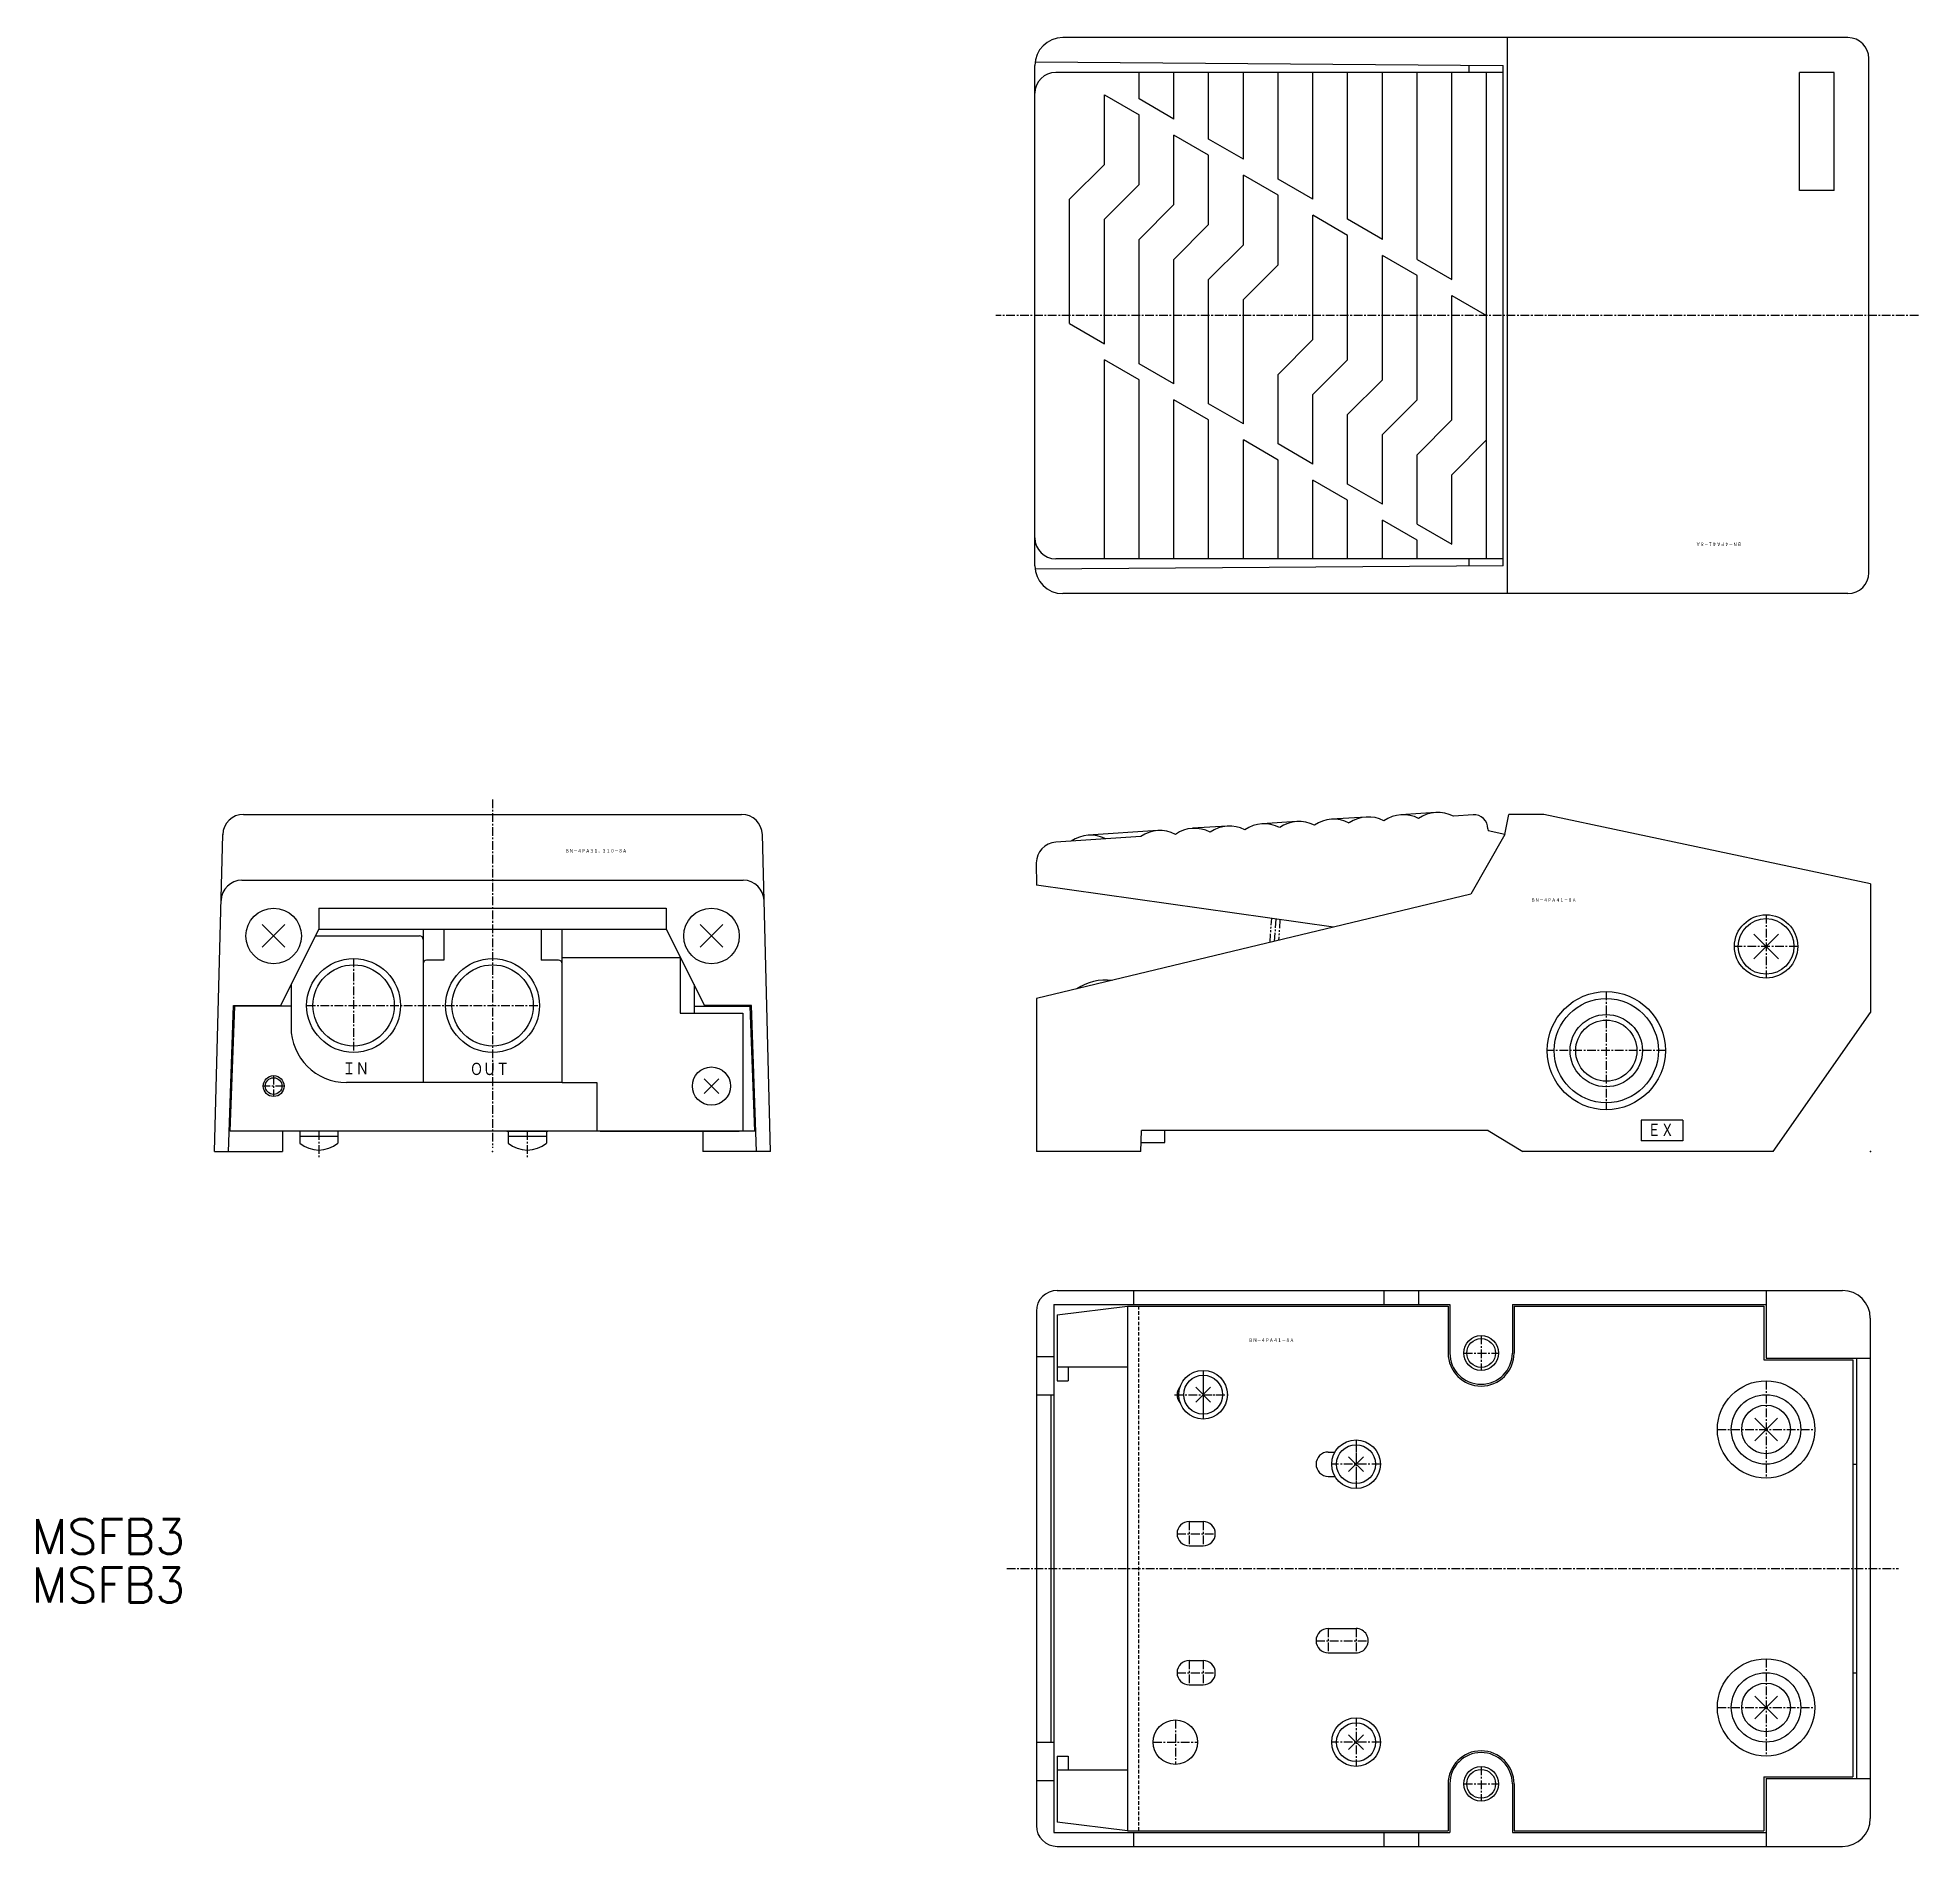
# Model space of a CAD drawing. Extents: x 64 to 335, y 17 to 278.
import ezdxf
from ezdxf.enums import TextEntityAlignment as Align

# ---------------------------------------------------------------- set-up
doc = ezdxf.new("R2010")
doc.units = 0
for name, pattern in [('CENTER', [2, 1.25, -0.25, 0.25, -0.25]), ('DASHED', [0.75, 0.5, -0.25]), ('PHANTOM', [2.5, 1.25, -0.25, 0.25, -0.25, 0.25, -0.25])]:
    doc.linetypes.add(name, pattern=pattern)
doc.layers.get('0').update_dxf_attribs({"linetype": 'CONTINUOUS'})
doc.layers.add('CENTER', color=1, linetype='CENTER')
doc.styles.get("Standard").update_dxf_attribs({"font": 'txt.shx', "bigfont": 'extfont.shx'})

# ---------------------------------------------------------------- blocks, each defined once
blk = doc.blocks.new('*U1')
at = {"color": 7, "linetype": 'CONTINUOUS', "width": 0.864328}
blk.add_text('ＩＮ', height=2, dxfattribs=at).set_placement((108.06, 128.14))
blk = doc.blocks.new('*U2')
at = {"color": 7, "linetype": 'CONTINUOUS', "width": 0.855331}
blk.add_text('ＯＵＴ', height=2, dxfattribs=at).set_placement((126.4, 128.06))
blk = doc.blocks.new('*U3')
at = {"color": 7, "linetype": 'CONTINUOUS', "width": 0.843062}
blk.add_text('ＢＮ－４ＰＡ３１，３１０－８Ａ', height=0.5, dxfattribs=at).set_placement((140.1, 160.21))
blk = doc.blocks.new('*U4')
at = {"color": 7, "linetype": 'CONTINUOUS', "width": 0.844085}
blk.add_text('ＢＮ－４ＰＡ４１－８Ａ', height=0.5, dxfattribs=at).set_placement((238.47, 89.79))
blk = doc.blocks.new('*U5')
at = {"color": 7, "linetype": 'CONTINUOUS', "width": 0.844085}
blk.add_text('ＢＮ－４ＰＡ４１－８Ａ', height=0.5, rotation=180, dxfattribs=at).set_placement((309.33, 204.93))
blk = doc.blocks.new('*U6')
at = {"color": 7, "linetype": 'CONTINUOUS', "width": 0.844085}
blk.add_text('ＢＮ－４ＰＡ４１－８Ａ', height=0.5, dxfattribs=at).set_placement((279.09, 153.13))
blk = doc.blocks.new('*U7')
at = {"color": 7, "linetype": 'CONTINUOUS', "width": 0.864328}
blk.add_text('ＥＸ', height=2, dxfattribs=at).set_placement((295.84, 119.28))

msp = doc.modelspace()

# ---------------------------------------------------------------- linework, layer by layer
at = {"color": 7, "linetype": 'CONTINUOUS'}
for p, q in [((324.69, 277.53), (211.69, 277.53)), ((275.69, 197.53), (275.69, 277.53)), ((207.69, 201.53), (207.69, 273.53)), ((207.72, 274.03), (275.07, 273.53)), ((270.19, 272.53), (270.19, 273.57)), ((275.07, 201.53), (275.07, 273.53)), ((327.69, 200.53), (327.69, 274.53)), ((275.07, 272.53), (210.69, 272.53)), ((222.69, 268.71), (222.69, 272.53)), ((227.69, 265.82), (227.69, 272.53)), ((232.69, 262.94), (232.69, 272.53)), ((237.69, 260.05), (237.69, 272.53)), ((242.69, 257.16), (242.69, 272.53)), ((247.69, 254.28), (247.69, 272.53)), ((252.69, 251.39), (252.69, 272.53)), ((257.69, 248.5), (257.69, 272.53)), ((262.69, 245.62), (262.69, 272.53)), ((267.69, 242.73), (267.69, 272.53)), ((272.69, 202.53), (272.69, 272.53)), ((322.69, 272.53), (317.69, 272.53)), ((317.69, 255.53), (317.69, 272.53)), ((322.69, 255.53), (322.69, 272.53)), ((217.69, 269.29), (222.69, 266.4)), ((217.69, 259.28), (217.69, 269.29)), ((227.69, 265.82), (222.69, 268.71)), ((222.69, 256.39), (222.69, 266.4)), ((227.69, 253.5), (227.69, 263.51)), ((232.69, 260.63), (227.69, 263.51)), ((237.69, 260.05), (232.69, 262.94)), ((232.69, 250.62), (232.69, 260.63)), ((217.69, 259.28), (212.69, 254.28)), ((237.69, 247.73), (237.69, 257.74)), ((242.69, 254.85), (237.69, 257.74)), ((247.69, 254.28), (242.69, 257.16)), ((222.69, 256.39), (217.69, 251.39)), ((242.69, 244.84), (242.69, 254.85)), ((322.69, 255.53), (317.69, 255.53)), ((212.69, 236.38), (212.69, 254.28)), ((227.69, 253.5), (222.69, 248.5)), ((247.69, 234.07), (247.69, 251.97)), ((252.69, 249.08), (247.69, 251.97)), ((217.69, 233.49), (217.69, 251.39)), ((232.69, 250.62), (227.69, 245.62)), ((257.69, 248.5), (252.69, 251.39)), ((252.69, 231.18), (252.69, 249.08)), ((222.69, 230.61), (222.69, 248.5)), ((237.69, 247.73), (232.69, 242.73)), ((227.69, 227.72), (227.69, 245.62)), ((242.69, 244.84), (237.69, 239.84)), ((257.69, 228.3), (257.69, 246.19)), ((262.69, 243.31), (257.69, 246.19)), ((262.69, 245.62), (267.69, 242.73)), ((232.69, 224.83), (232.69, 242.73)), ((262.69, 225.41), (262.69, 243.31)), ((237.69, 221.95), (237.69, 239.84)), ((267.69, 222.52), (267.69, 240.42)), ((267.69, 240.42), (272.69, 237.53)), ((212.69, 236.38), (217.69, 233.49)), ((247.69, 234.07), (242.69, 229.07)), ((217.69, 202.53), (217.69, 231.18)), ((222.69, 228.3), (217.69, 231.18)), ((227.69, 227.72), (222.69, 230.61)), ((252.69, 231.18), (247.69, 226.18)), ((222.69, 202.53), (222.69, 228.3)), ((242.69, 219.06), (242.69, 229.07)), ((257.69, 228.3), (252.69, 223.3)), ((232.69, 222.52), (227.69, 225.41)), ((227.69, 202.53), (227.69, 225.41)), ((237.69, 221.95), (232.69, 224.83)), ((247.69, 216.17), (247.69, 226.18)), ((262.69, 225.41), (257.69, 220.41)), ((232.69, 202.53), (232.69, 222.52)), ((252.69, 213.29), (252.69, 223.3)), ((267.69, 222.52), (262.69, 217.52)), ((242.69, 216.75), (237.69, 219.64)), ((237.69, 202.53), (237.69, 219.64)), ((257.69, 210.4), (257.69, 220.41)), ((272.69, 219.64), (267.69, 214.64)), ((247.69, 216.17), (242.69, 219.06)), ((242.69, 202.53), (242.69, 216.75)), ((262.69, 207.51), (262.69, 217.52)), ((252.69, 210.98), (247.69, 213.86)), ((247.69, 202.53), (247.69, 213.86)), ((267.69, 204.63), (267.69, 214.64)), ((257.69, 210.4), (252.69, 213.29)), ((252.69, 202.53), (252.69, 210.98)), ((257.69, 202.53), (257.69, 208.09)), ((262.69, 205.2), (257.69, 208.09)), ((262.69, 207.51), (267.69, 204.63)), ((262.69, 202.53), (262.69, 205.2)), ((275.07, 201.53), (207.72, 201.03)), ((275.07, 202.53), (210.68, 202.53)), ((270.19, 201.5), (270.19, 202.53)), ((324.69, 197.53), (211.69, 197.53)), ((93.82, 165.76), (165.48, 165.76)), ((255.37, 165.38), (250.37, 165.05)), ((265.37, 166.03), (260.37, 165.71)), ((270.75, 165.68), (267.91, 165.5)), ((275.3, 162.86), (275.91, 165.76)), ((280.91, 165.76), (275.91, 165.76)), ((327.91, 155.77), (280.91, 165.76)), ((89.65, 117.26), (90.82, 162.84)), ((169.65, 117.26), (168.47, 162.84)), ((222.91, 162.56), (210.7, 161.76)), ((225.37, 163.42), (215.37, 162.77)), ((235.37, 164.07), (230.37, 163.75)), ((245.37, 164.73), (240.37, 164.4)), ((275.3, 162.86), (270.41, 154.26)), ((272.88, 163.69), (272.89, 163.37)), ((275.3, 162.86), (272.89, 163.37)), ((207.89, 158.76), (207.9, 155.58)), ((93.58, 156.28), (165.72, 156.28)), ((250.66, 149.52), (207.9, 155.58)), ((327.91, 155.77), (327.91, 137.26)), ((104.65, 152.26), (104.65, 149.26)), ((104.65, 152.26), (154.65, 152.26)), ((154.65, 152.26), (154.65, 149.26)), ((270.41, 154.26), (207.91, 139.26)), ((99.78, 146.63), (96.52, 149.89)), ((96.52, 146.63), (99.78, 149.89)), ((104.65, 149.26), (99.15, 138.26)), ((104.65, 149.26), (154.65, 149.26)), ((119.65, 149.26), (119.65, 145.16)), ((122.65, 149.26), (122.65, 144.76)), ((136.65, 149.26), (136.65, 144.76)), ((139.65, 127.16), (139.65, 149.26)), ((154.65, 149.26), (160.15, 138.26)), ((159.52, 146.63), (162.78, 149.89)), ((162.78, 146.63), (159.52, 149.89)), ((104.15, 148.26), (119.15, 148.26)), ((119.65, 147.76), (119.65, 145.16)), ((314.68, 148.53), (311.15, 144.99)), ((314.68, 144.99), (311.15, 148.53)), ((119.65, 145.16), (119.65, 127.16)), ((119.65, 145.16), (119.65, 127.16)), ((122.65, 144.76), (120.15, 144.76)), ((139.15, 144.76), (136.65, 144.76)), ((139.65, 145.16), (156.65, 145.16)), ((156.65, 145.26), (156.65, 137.16)), ((100.65, 141.26), (100.65, 135.16)), ((158.65, 141.26), (158.65, 137.16)), ((91.65, 117.19), (92.38, 138.26)), ((91.9, 120.16), (92.58, 138.16)), ((92.38, 138.26), (99.15, 138.26)), ((100.65, 138.16), (92.58, 138.16)), ((158.65, 138.16), (166.72, 138.16)), ((166.91, 138.26), (160.15, 138.26)), ((167.4, 120.16), (166.72, 138.16)), ((167.65, 117.26), (166.91, 138.26)), ((207.91, 139.26), (207.91, 117.26)), ((156.65, 137.16), (165.65, 137.16)), ((165.65, 137.16), (165.65, 120.16)), ((313.91, 117.26), (327.91, 137.26)), ((160.09, 125.6), (162.21, 127.72)), ((162.21, 125.6), (160.09, 127.72)), ((139.65, 127.16), (108.65, 127.16)), ((139.65, 127.16), (144.65, 127.16)), ((144.65, 127.16), (144.65, 120.16)), ((167.4, 120.16), (91.9, 120.16)), ((99.4, 120.16), (99.4, 117.26)), ((107.6, 120.16), (101.7, 120.16)), ((101.9, 120.16), (101.9, 118.46)), ((101.9, 119.46), (107.4, 119.46)), ((107.4, 120.16), (107.4, 118.46)), ((131.7, 120.16), (137.6, 120.16)), ((131.9, 120.16), (131.9, 118.46)), ((131.9, 119.46), (137.4, 119.46)), ((137.4, 120.16), (137.4, 118.46)), ((145.15, 120.16), (165.15, 120.16)), ((159.9, 120.16), (159.9, 117.26)), ((222.91, 117.26), (223.02, 120.26)), ((272.91, 120.26), (223.02, 120.26)), ((226.41, 118.56), (226.41, 120.26)), ((272.91, 120.26), (277.91, 117.26)), ((294.91, 121.76), (294.91, 118.76)), ((300.91, 121.76), (294.91, 121.76)), ((300.91, 121.76), (300.91, 118.76)), ((89.65, 117.26), (99.4, 117.26)), ((169.65, 117.26), (159.9, 117.26)), ((222.91, 117.26), (207.91, 117.26)), ((222.98, 118.56), (226.41, 118.56)), ((313.91, 117.26), (277.91, 117.26)), ((300.91, 118.76), (294.91, 118.76)), ((210.4, 95.25), (267.4, 95.25)), ((210.4, 95.25), (210.4, 19.25)), ((210.9, 97.25), (323.9, 97.25)), ((210.9, 93.75), (221, 95)), ((221, 95), (267.15, 95)), ((221, 95), (221, 19.5)), ((221.9, 97.25), (221.9, 95.25)), ((257.9, 97.25), (257.9, 95.25)), ((262.9, 97.25), (262.9, 95.25)), ((267.15, 95), (267.15, 88.25)), ((267.4, 95.25), (267.4, 88.25)), ((276.4, 95.25), (312.9, 95.25)), ((276.4, 95.25), (276.4, 88.25)), ((276.65, 95), (276.65, 88.25)), ((276.65, 95), (312.6, 95)), ((312.6, 95), (312.6, 87.25)), ((312.9, 97.25), (312.9, 87.5)), ((207.9, 94.25), (207.9, 20.25)), ((210.9, 93.75), (210.9, 84.25)), ((327.9, 93.25), (327.9, 21.25)), ((207.9, 87.75), (210.4, 87.75)), ((312.6, 87.25), (325.4, 87.25)), ((312.9, 87.5), (327.9, 87.5)), ((325.4, 87.25), (325.4, 27.25)), ((325.9, 87.5), (325.9, 27)), ((210.9, 86.25), (221, 86.25)), ((210.9, 84.25), (212.5, 84.25)), ((212.5, 86.25), (212.5, 84.25)), ((207.9, 82.25), (210.4, 82.25)), ((209.97, 82.25), (209.97, 32.25)), ((232.97, 81.19), (230.84, 83.31)), ((230.84, 81.19), (232.97, 83.31)), ((314.53, 75.63), (311.28, 78.88)), ((311.28, 75.63), (314.53, 78.88)), ((249.9, 74), (250.87, 74)), ((252.84, 71.19), (254.97, 73.31)), ((254.97, 71.19), (252.84, 73.31)), ((249.9, 70.5), (250.87, 70.5)), ((325.4, 72.25), (325.9, 72.25)), ((229.9, 64), (231.9, 64)), ((229.9, 60.5), (231.9, 60.5)), ((249.9, 48.6), (253.9, 48.6)), ((229.9, 44), (231.9, 44)), ((249.9, 45.1), (253.9, 45.1)), ((325.4, 42.25), (325.9, 42.25)), ((229.9, 40.5), (231.9, 40.5)), ((314.53, 35.63), (311.28, 38.88)), ((311.28, 35.63), (314.53, 38.88)), ((254.97, 31.19), (252.84, 33.31)), ((252.84, 31.19), (254.97, 33.31)), ((207.9, 32.25), (210.4, 32.25)), ((210.9, 30.25), (212.5, 30.25)), ((210.9, 30.25), (210.9, 20.75)), ((212.5, 30.25), (212.5, 28.25)), ((210.9, 28.25), (221, 28.25)), ((312.6, 27.25), (325.4, 27.25)), ((312.6, 27.25), (312.6, 19.5)), ((207.9, 26.75), (210.4, 26.75)), ((267.15, 26.25), (267.15, 19.5)), ((267.4, 26.25), (267.4, 19.25)), ((276.4, 26.25), (276.4, 19.25)), ((276.65, 26.25), (276.65, 19.5)), ((312.9, 27), (312.9, 17.25)), ((312.9, 27), (327.9, 27)), ((210.4, 19.25), (267.4, 19.25)), ((221, 19.5), (210.9, 20.75)), ((221, 19.5), (267.15, 19.5)), ((221.9, 19.25), (221.9, 17.25)), ((257.9, 19.25), (257.9, 17.25)), ((262.9, 19.25), (262.9, 17.25)), ((276.4, 19.25), (312.9, 19.25)), ((276.65, 19.5), (312.6, 19.5)), ((210.9, 17.25), (323.9, 17.25))]:
    msp.add_line(p, q, dxfattribs=at)
at = {"color": 7, "linetype": 'PHANTOM'}
for p, q in [((241.53, 147.33), (241.76, 150.78)), ((242.95, 150.61), (242.75, 147.62))]:
    msp.add_line(p, q, dxfattribs=at)
at = {"color": 7, "linetype": 'DASHED'}
msp.add_line((222.6, 95), (222.6, 19.5), dxfattribs=at)
at = {"color": 7, "linetype": 'CONTINUOUS'}
for centre, radius in [((98.15, 148.26), 4), ((161.15, 148.26), 4), ((312.91, 146.76), 4.55), ((312.91, 146.76), 4), ((109.65, 138.26), 5.85), ((129.65, 138.26), 5.85), ((289.91, 131.76), 8.5), ((289.91, 131.76), 7.5), ((289.91, 131.76), 4.4), ((98.15, 126.66), 1.2), ((161.15, 126.66), 2.75), ((271.9, 88.25), 2.07), ((231.9, 82.25), 3.5), ((231.9, 82.25), 2.8), ((312.9, 77.25), 7), ((312.9, 77.25), 5), ((312.9, 77.25), 3.5), ((253.9, 72.25), 3.5), ((253.9, 72.25), 2.8), ((312.9, 37.25), 7), ((312.9, 37.25), 5), ((312.9, 37.25), 3.5), ((227.9, 32.25), 3.2), ((253.9, 32.25), 3.5), ((253.9, 32.25), 2.8), ((271.9, 26.25), 2.07)]:
    msp.add_circle(centre, radius, dxfattribs=at)
at = {"color": 3, "linetype": 'CONTINUOUS'}
for centre, radius in [((109.65, 138.26), 6.75), ((129.65, 138.26), 6.75), ((289.91, 131.76), 5.2), ((98.15, 126.66), 1.5), ((271.9, 88.25), 2.5), ((271.9, 26.25), 2.5)]:
    msp.add_circle(centre, radius, dxfattribs=at)
at = {"color": 7, "linetype": 'CONTINUOUS'}
for centre, radius, start, end in [((211.69, 273.53), 4, 90, 180), ((324.69, 274.53), 3, 0, 90), ((210.69, 269.53), 3, 90, 180), ((210.69, 205.53), 3, 180, 270), ((211.69, 201.53), 4, 180, 270), ((324.69, 200.53), 3, 270, 0), ((93.82, 162.76), 3, 90, 178.5237), ((165.48, 162.76), 3, 1.4763, 89.9999), ((255.68, 160.56), 4.83, 62.5153, 124.9578), ((260.68, 160.88), 4.83, 62.5154, 124.9578), ((265.68, 161.21), 4.83, 62.5154, 124.9578), ((270.88, 163.69), 2, 0.0999, 93.7366), ((215.68, 157.94), 4.83, 62.5153, 124.9578), ((225.68, 158.6), 4.83, 62.5154, 124.9578), ((230.68, 158.92), 4.83, 62.5154, 124.9578), ((235.68, 159.25), 4.83, 62.5152, 124.958), ((240.68, 159.58), 4.83, 62.5154, 124.9578), ((245.68, 159.9), 4.83, 62.5153, 124.9579), ((250.68, 160.23), 4.83, 62.5154, 124.9578), ((210.89, 158.77), 3, 93.7365, 180.0999), ((93.58, 153.28), 3, 89.9999, 178.5237), ((165.72, 153.28), 3, 1.4764, 90.0001), ((119.15, 147.76), 0.5, 0, 90), ((120.15, 144.26), 0.5, 90, 180), ((139.15, 144.26), 0.5, 360, 90), ((217.89, 134.42), 7.5, 83.1202, 123.8712), ((108.65, 135.16), 8, 180, 270), ((104.65, 121.74), 4.28, 230.0336, 309.9664), ((134.65, 121.74), 4.28, 230.0336, 309.9664), ((210.9, 94.25), 3, 90, 180), ((323.9, 93.25), 4, 0, 90), ((271.9, 88.25), 4.75, 180, 0), ((271.9, 88.25), 4.5, 180, 0), ((229.9, 82.25), 1.75, 137.8225, 222.1773), ((249.9, 72.25), 1.75, 90, 270), ((229.9, 62.25), 1.75, 90, 270), ((231.9, 62.25), 1.75, 270, 90), ((249.9, 46.85), 1.75, 90, 270), ((253.9, 46.85), 1.75, 269.7683, 90), ((229.9, 42.25), 1.75, 90, 270), ((231.9, 42.25), 1.75, 270, 90), ((271.9, 26.25), 4.75, 0, 180), ((271.9, 26.25), 4.5, 360, 180), ((210.9, 20.25), 3, 180, 270), ((323.9, 21.25), 4, 270, 0)]:
    msp.add_arc(centre, radius, start, end, dxfattribs=at)
for p in [(327.69, 237.53), (129.65, 117.26), (327.91, 117.26), (207.9, 57.25)]:
    msp.add_point(p, dxfattribs=at)
at = {"layer": 'CENTER', "color": 1, "linetype": 'CENTER'}
for p, q in [((334.82, 237.53), (202.05, 237.53)), ((129.65, 167.92), (129.65, 117.78)), ((242.36, 150.7), (242.14, 147.48)), ((312.91, 151.31), (312.91, 142.21)), ((317.46, 146.76), (308.36, 146.76)), ((109.65, 145.01), (109.65, 131.51)), ((102.9, 138.26), (136.4, 138.26)), ((289.91, 140.26), (289.91, 123.26)), ((298.41, 131.76), (281.41, 131.76)), ((98.15, 128.16), (98.15, 125.16)), ((99.65, 126.66), (96.65, 126.66)), ((104.65, 120.16), (104.65, 116.36)), ((134.65, 120.16), (134.65, 116.36)), ((271.9, 90.75), (271.9, 85.75)), ((269.4, 88.25), (274.4, 88.25)), ((231.9, 85.75), (231.9, 78.75)), ((231.9, 84.97), (231.9, 79.22)), ((312.9, 84.25), (312.9, 70.25)), ((227.79, 82.25), (235.4, 82.25)), ((231.9, 82.25), (234.98, 82.25)), ((305.9, 77.25), (319.9, 77.25)), ((253.9, 75.75), (253.9, 68.75)), ((253.9, 75.39), (253.9, 69.32)), ((257.4, 72.25), (250.4, 72.25)), ((228.15, 62.25), (233.65, 62.25)), ((229.9, 64), (229.9, 60.5)), ((231.9, 64), (231.9, 60.5)), ((203.64, 57.25), (331.94, 57.25)), ((248.15, 46.85), (255.65, 46.85)), ((249.9, 48.6), (249.9, 45.1)), ((253.9, 48.6), (253.9, 45.1)), ((229.9, 44), (229.9, 40.5)), ((231.9, 44), (231.9, 40.5)), ((312.9, 44.25), (312.9, 30.25)), ((228.15, 42.25), (233.65, 42.25)), ((227.9, 35.45), (227.9, 29.05)), ((253.9, 35.75), (253.9, 28.75)), ((305.9, 37.25), (319.9, 37.25)), ((224.7, 32.25), (231.1, 32.25)), ((257.4, 32.25), (250.4, 32.25)), ((271.9, 28.75), (271.9, 23.75)), ((269.4, 26.25), (274.4, 26.25))]:
    msp.add_line(p, q, dxfattribs=at)

# ---------------------------------------------------------------- block references
at = {"color": 7, "linetype": 'CONTINUOUS'}
for name in ['*U5', '*U3', '*U6', '*U1', '*U2', '*U7', '*U4']:
    msp.add_blockref(name, (0, 0), dxfattribs=at)

# ---------------------------------------------------------------- texts
for p in [(63.33, 61.86), (63.33, 54.86)]:
    msp.add_text('MSFB3', height=5, dxfattribs=at).set_placement(p, align=Align.MIDDLE_LEFT)

doc.saveas('drawing.dxf')
